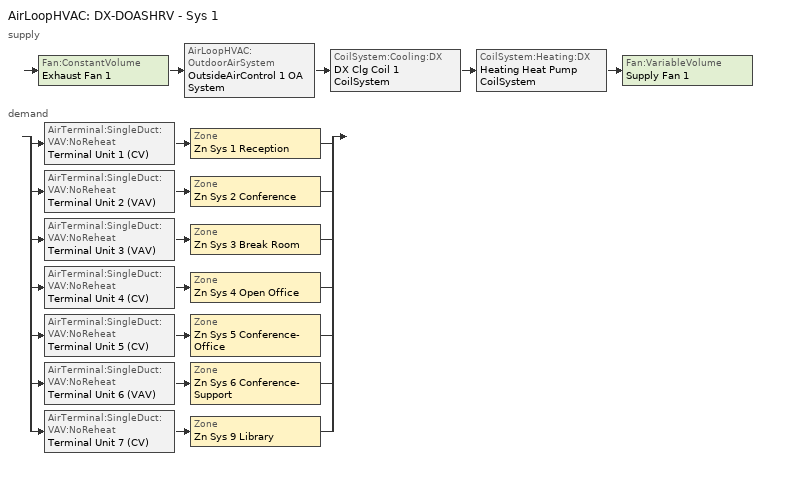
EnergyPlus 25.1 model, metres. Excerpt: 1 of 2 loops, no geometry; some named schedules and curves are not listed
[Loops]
AirLoopHVAC 'DX-DOASHRV - Sys 1'
 supply: Fan:ConstantVolume 'Exhaust Fan 1' > AirLoopHVAC:OutdoorAirSystem 'OutsideAirControl 1 OA System' > CoilSystem:Cooling:DX 'DX Clg Coil 1 CoilSystem' > CoilSystem:Heating:DX 'Heating Heat Pump CoilSystem' > Fan:VariableVolume 'Supply Fan 1'
 demand: split
  | AirTerminal:SingleDuct:VAV:NoReheat 'Terminal Unit 1 (CV)' > Zone 'Zn Sys 1 Reception'
  | AirTerminal:SingleDuct:VAV:NoReheat 'Terminal Unit 2 (VAV)' > Zone 'Zn Sys 2 Conference'
  | AirTerminal:SingleDuct:VAV:NoReheat 'Terminal Unit 3 (VAV)' > Zone 'Zn Sys 3 Break Room'
  | AirTerminal:SingleDuct:VAV:NoReheat 'Terminal Unit 4 (CV)' > Zone 'Zn Sys 4 Open Office'
  | AirTerminal:SingleDuct:VAV:NoReheat 'Terminal Unit 5 (CV)' > Zone 'Zn Sys 5 Conference-Office'
  | AirTerminal:SingleDuct:VAV:NoReheat 'Terminal Unit 6 (VAV)' > Zone 'Zn Sys 6 Conference-Support'
  | AirTerminal:SingleDuct:VAV:NoReheat 'Terminal Unit 7 (CV)' > Zone 'Zn Sys 9 Library'
[ZoneControl:Thermostat] Temperature Difference Between Cutout And Setpoint {deltaC}=0
Name | Zone or ZoneList | Control Type Schedule | Control 1
Zn Sys 1 Reception Thermostat | Zn Sys 1 Reception | Zn Sys 1 Reception Thermostat Schedule | Zn Sys 1 Reception Thermostat
Zn Sys 2 Conference Thermostat | Zn Sys 2 Conference | Zn Sys 2 Conference Thermostat Schedule | Zn Sys 2 Conference Thermostat
Zn Sys 3 Break Room Thermostat | Zn Sys 3 Break Room | Zn Sys 3 Break Room Thermostat Schedule | Zn Sys 3 Break Room Thermostat
Zn Sys 4 Open Office Thermostat | Zn Sys 4 Open Office | Zn Sys 4 Open Office Thermostat Schedule | Zn Sys 4 Open Office Thermostat
Zn Sys 5 Conference-Office Thermostat | Zn Sys 5 Conference-Office | Zn Sys 5 Conference-Office Thermostat Schedule | Zn Sys 5 Conference-Office Thermostat
Zn Sys 6 Conference-Support Thermostat | Zn Sys 6 Conference-Support | Zn Sys 6 Conference-Support Thermostat Schedule | Zn Sys 6 Conference-Support Thermostat
Zn Sys 9 Library Thermostat | Zn Sys 9 Library | Zn Sys 9 Library Thermostat Schedule | Zn Sys 9 Library Thermostat
[ThermostatSetpoint:DualSetpoint] Heating Setpoint Temperature Schedule=OfficeHtgSetpt; Cooling Setpoint Temperature Schedule=OfficeClgSetpt
Zn Sys 1 Reception Thermostat; Zn Sys 2 Conference Thermostat; Zn Sys 3 Break Room Thermostat; Zn Sys 4 Open Office Thermostat; Zn Sys 5 Conference-Office Thermostat; Zn Sys 6 Conference-Support Thermostat; Zn Sys 9 Library Thermostat
[AirTerminal:SingleDuct:VAV:NoReheat] Availability Schedule=Always On Discrete; Zone Minimum Air Flow Input Method=FixedFlowRate; Constant Minimum Air Flow Fraction=0.3
Name | Maximum Air Flow Rate {m3/s} | Fixed Minimum Air Flow Rate {m3/s} | Design Specification Outdoor Air Object
Terminal Unit 1 (CV) | 0.15573 | 0.15573
Terminal Unit 2 (VAV) | 0.197599 | 0.0657564 | Zn Sys 2 Conference Design Specification Outdoor Air
Terminal Unit 3 (VAV) | 0.278935 | 0.100121 | Zn Sys 3 Break Room Design Specification Outdoor Air
Terminal Unit 4 (CV) | 0.438141 | 0.438141
Terminal Unit 5 (CV) | 0.0571108 | 0.0571108
Terminal Unit 6 (VAV) | 0.317532 | 0.0962221 | Zn Sys 6 Conference-Support Design Specification Outdoor Air
Terminal Unit 7 (CV) | 0.128703 | 0.128703
[ZoneHVAC:TerminalUnit:VariableRefrigerantFlow] Terminal Unit Availability Schedule=AllOnHVACAvail; Cooling Outdoor Air Flow Rate {m3/s}=0; Heating Outdoor Air Flow Rate {m3/s}=0; No Load Outdoor Air Flow Rate {m3/s}=0; Supply Air Fan Operating Mode Schedule=CyclingHVACAvail; Supply Air Fan Placement=DrawThrough; Zone Terminal Unit On Parasitic Electric Energy Use {W}=2.93071; Zone Terminal Unit Off Parasitic Electric Energy Use {W}=0.586142; Rated Heating Capacity Sizing Ratio {W/W}=1; Maximum Supply Air Temperature from Supplemental Heater {C}=Autosize; Maximum Outdoor Dry-Bulb Temperature for Supplemental Heater Operation {C}=21
Name | Cooling Supply Air Flow Rate {m3/s} | No Cooling Supply Air Flow Rate {m3/s} | Heating Supply Air Flow Rate {m3/s} | No Heating Supply Air Flow Rate {m3/s} | Supply Air Fan Object | Cooling Coil Object | Heating Coil Object
CoreZn VRF Terminal 1 | 0.478083 | 0.478083 | 0.478083 | 0.478083 | CoreZnSupplyFan-1 | CoreZnCoolingCoil-1 | CoreZnHeatingCoil-1
CoreZn VRF Terminal 2 | 0.442687 | 0.221343 | 0.442687 | 0.221343 | CoreZnSupplyFan-2 | CoreZnCoolingCoil-2 | CoreZnHeatingCoil-2
CoreZn VRF Terminal 3 | 0.528109 | 0.264055 | 0.528109 | 0.264055 | CoreZnSupplyFan-3 | CoreZnCoolingCoil-3 | CoreZnHeatingCoil-3
CoreZn VRF Terminal 4 | 2.01191 | 2.01191 | 2.01191 | 2.01191 | CoreZnSupplyFan-4 | CoreZnCoolingCoil-4 | CoreZnHeatingCoil-4
CoreZn VRF Terminal 5 | 0.199634 | 0.199634 | 0.199634 | 0.199634 | CoreZnSupplyFan-5 | CoreZnCoolingCoil-5 | CoreZnHeatingCoil-5
CoreZn VRF Terminal 6 | 0.543683 | 0.271842 | 0.543683 | 0.271842 | CoreZnSupplyFan-6 | CoreZnCoolingCoil-6 | CoreZnHeatingCoil-6
CoreZn VRF Terminal 7 | 0.736238 | 0.736238 | 0.736238 | 0.736238 | CoreZnSupplyFan-7 | CoreZnCoolingCoil-7 | CoreZnHeatingCoil-7
[Coil:Cooling:DX:VariableRefrigerantFlow] Availability Schedule=Always On Discrete; Gross Rated Sensible Heat Ratio=Autosize; Cooling Capacity Ratio Modifier Function of Temperature Curve=CoilClgVRFClgQratio_fTwbTdbSI; Cooling Capacity Modifier Curve Function of Flow Fraction=CoilClgVRFClgQratio_fCFMRatioSI
Name | Gross Rated Total Cooling Capacity {W} | Rated Air Flow Rate {m3/s}
CoreZnCoolingCoil-1 | 5616.59 | 0.478083
CoreZnCoolingCoil-2 | 5787.51 | 0.442687
CoreZnCoolingCoil-3 | 5120.63 | 0.528109
CoreZnCoolingCoil-4 | 28651.6 | 2.01191
CoreZnCoolingCoil-5 | 2787.65 | 0.199634
CoreZnCoolingCoil-6 | 24461.1 | 0.543683
CoreZnCoolingCoil-7 | 10483.1 | 0.736238
[Coil:Heating:DX:VariableRefrigerantFlow] Availability Schedule=Always On Discrete; Heating Capacity Ratio Modifier Function of Temperature Curve=CoilHtgVRFHtgQratio_fTwbTdbSI; Heating Capacity Modifier Function of Flow Fraction Curve=CoilHtgVRFHtgQratio_fCFMRatioSI
Name | Gross Rated Heating Capacity {W} | Rated Air Flow Rate {m3/s}
CoreZnHeatingCoil-1 | 7920.07 | 0.478083
CoreZnHeatingCoil-2 | 7306.03 | 0.442687
CoreZnHeatingCoil-3 | 8788.53 | 0.528109
CoreZnHeatingCoil-4 | 25117 | 2.01191
CoreZnHeatingCoil-5 | 3289.17 | 0.199634
CoreZnHeatingCoil-6 | 25361 | 0.543683
CoreZnHeatingCoil-7 | 8675.23 | 0.736238
[Fan:OnOff] Availability Schedule=Always On Discrete; Motor In Airstream Fraction=1
Name | Fan Total Efficiency | Pressure Rise {Pa} | Maximum Flow Rate {m3/s} | Motor Efficiency | Fan Power Ratio Function of Speed Ratio Curve | Fan Efficiency Ratio Function of Speed Ratio Curve
CoreZnSupplyFan-1 | 0.4275 | 555.864 | 0.478083 | 0.855 | Fan On Off Power Curve | Fan On Off Efficiency Curve
CoreZnSupplyFan-2 | 0.4275 | 600.309 | 0.442687 | 0.855 | Fan On Off Power Curve 1 | Fan On Off Efficiency Curve 1
CoreZnSupplyFan-3 | 0.4275 | 317.19 | 0.528109 | 0.855 | Fan On Off Power Curve 2 | Fan On Off Efficiency Curve 2
CoreZnSupplyFan-4 | 0.4475 | 528.35 | 2.01191 | 0.895 | Fan On Off Power Curve 3 | Fan On Off Efficiency Curve 3
CoreZnSupplyFan-5 | 0.4275 | 443.727 | 0.199634 | 0.855 | Fan On Off Power Curve 4 | Fan On Off Efficiency Curve 4
CoreZnSupplyFan-6 | 0.4275 | 317.19 | 0.543683 | 0.855 | Fan On Off Power Curve 5 | Fan On Off Efficiency Curve 5
CoreZnSupplyFan-7 | 0.4325 | 481.272 | 0.736238 | 0.865 | Fan On Off Power Curve 6 | Fan On Off Efficiency Curve 6
[Zone equipment]
Zn Sys 1 Reception: Terminal Unit 1 (CV), CoreZn VRF Terminal 1
Zn Sys 2 Conference: Terminal Unit 2 (VAV), CoreZn VRF Terminal 2
Zn Sys 3 Break Room: Terminal Unit 3 (VAV), CoreZn VRF Terminal 3
Zn Sys 4 Open Office: Terminal Unit 4 (CV), CoreZn VRF Terminal 4
Zn Sys 5 Conference-Office: Terminal Unit 5 (CV), CoreZn VRF Terminal 5
Zn Sys 6 Conference-Support: Terminal Unit 6 (VAV), CoreZn VRF Terminal 6
Zn Sys 9 Library: Terminal Unit 7 (CV), CoreZn VRF Terminal 7
[Sizing:Zone] Zone Cooling Design Supply Air Temperature Input Method=TemperatureDifference; Zone Cooling Design Supply Air Temperature {C}=14; Zone Cooling Design Supply Air Temperature Difference {deltaC}=11.1111; Zone Heating Design Supply Air Temperature Input Method=TemperatureDifference; Zone Heating Design Supply Air Temperature {C}=40; Zone Heating Design Supply Air Temperature Difference {deltaC}=13.8889; Zone Cooling Design Supply Air Humidity Ratio {kgWater/kgDryAir}=0.0085; Zone Heating Design Supply Air Humidity Ratio {kgWater/kgDryAir}=0.008; Zone Heating Sizing Factor=1; Zone Cooling Sizing Factor=1; Cooling Design Air Flow Method=DesignDay; Cooling Design Air Flow Rate {m3/s}=0; Cooling Minimum Air Flow per Zone Floor Area {m3/s-m2}=0; Cooling Minimum Air Flow {m3/s}=0; Cooling Minimum Air Flow Fraction=0; Heating Design Air Flow Method=DesignDay; Heating Design Air Flow Rate {m3/s}=0; Heating Maximum Air Flow per Zone Floor Area {m3/s-m2}=0; Heating Maximum Air Flow {m3/s}=0; Heating Maximum Air Flow Fraction=0; Account for Dedicated Outdoor Air System=No; Zone Load Sizing Method=Sensible Load Only No Latent Load; Zone Latent Cooling Design Supply Air Humidity Ratio Input Method=HumidityRatioDifference; Zone Cooling Design Supply Air Humidity Ratio Difference {kgWater/kgDryAir}=0.005; Zone Latent Heating Design Supply Air Humidity Ratio Input Method=HumidityRatioDifference; Zone Humidification Design Supply Air Humidity Ratio Difference {kgWater/kgDryAir}=0.005; Type of Space Sum to Use=Coincident
Name | Design Specification Outdoor Air Object
Zn Sys 1 Reception | Zn Sys 1 Reception Design Specification Outdoor Air
Zn Sys 2 Conference | Zn Sys 2 Conference Design Specification Outdoor Air
Zn Sys 3 Break Room | Zn Sys 3 Break Room Design Specification Outdoor Air
Zn Sys 4 Open Office | Zn Sys 4 Open Office Design Specification Outdoor Air
Zn Sys 5 Conference-Office | Zn Sys 5 Conference-Office Design Specification Outdoor Air
Zn Sys 6 Conference-Support | Zn Sys 6 Conference-Support Design Specification Outdoor Air
Zn Sys 9 Library | Zn Sys 9 Library Design Specification Outdoor Air
[DesignSpecification:OutdoorAir] Outdoor Air Method=Maximum; Outdoor Air Flow per Person {m3/s-person}=0.00707921; Outdoor Air Flow per Zone Floor Area {m3/s-m2}=0.000762; Outdoor Air Flow per Zone {m3/s}=0; Outdoor Air Flow Air Changes per Hour {1/hr}=0
Zn Sys 2 Conference Design Specification Outdoor Air; Zn Sys 3 Break Room Design Specification Outdoor Air; Zn Sys 6 Conference-Support Design Specification Outdoor Air
[AirLoopHVAC]
DX-DOASHRV - Sys 1: Design Supply Air Flow Rate {m3/s}=1.58291; Design Return Air Flow Fraction of Supply Air Flow=1
[Sizing:System]
DX-DOASHRV - Sys 1: Type of Load to Size On=Sensible; Design Outdoor Air Flow Rate {m3/s}=Autosize; Central Heating Maximum System Air Flow Ratio=0.994335; Preheat Design Temperature {C}=5.68434e-14; Preheat Design Humidity Ratio {kgWater/kgDryAir}=0; Precool Design Temperature {C}=5.68434e-14; Precool Design Humidity Ratio {kgWater/kgDryAir}=0; Central Cooling Design Supply Air Temperature {C}=12.7778; Central Heating Design Supply Air Temperature {C}=20; Type of Zone Sum to Use=Coincident; 100% Outdoor Air in Cooling=No; 100% Outdoor Air in Heating=No; Central Cooling Design Supply Air Humidity Ratio {kgWater/kgDryAir}=0.0085; Central Heating Design Supply Air Humidity Ratio {kgWater/kgDryAir}=0.008; Cooling Supply Air Flow Rate Method=DesignDay; Cooling Supply Air Flow Rate {m3/s}=0; Cooling Supply Air Flow Rate Per Floor Area {m3/s-m2}=0.00996765; Cooling Fraction of Autosized Cooling Supply Air Flow Rate=1; Cooling Supply Air Flow Rate Per Unit Cooling Capacity {m3/s-W}=3.94755e-05; Heating Supply Air Flow Rate Method=DesignDay; Heating Supply Air Flow Rate {m3/s}=0; Heating Supply Air Flow Rate Per Floor Area {m3/s-m2}=0.00996765; Heating Fraction of Autosized Heating Supply Air Flow Rate=1; Heating Fraction of Autosized Cooling Supply Air Flow Rate=1; Heating Supply Air Flow Rate Per Unit Heating Capacity {m3/s-W}=3.15882e-05; System Outdoor Air Method=ZoneSum; Zone Maximum Outdoor Air Fraction=1; Cooling Design Capacity Method=CoolingDesignCapacity; Cooling Design Capacity {W}=Autosize; Cooling Design Capacity Per Floor Area {W/m2}=234.7; Fraction of Autosized Cooling Design Capacity=1; Heating Design Capacity Method=HeatingDesignCapacity; Heating Design Capacity {W}=Autosize; Heating Design Capacity Per Floor Area {W/m2}=157; Fraction of Autosized Heating Design Capacity=1; Central Cooling Capacity Control Method=OnOff; Occupant Diversity=Autosize
[Controller:OutdoorAir]
OutsideAirControl 1: Minimum Outdoor Air Flow Rate {m3/s}=1.58291; Maximum Outdoor Air Flow Rate {m3/s}=1.58291; Economizer Control Type=FixedDryBulb; Economizer Control Action Type=ModulateFlow; Economizer Maximum Limit Dry-Bulb Temperature {C}=21.6667; Economizer Maximum Limit Enthalpy {J/kg}=116300; Lockout Type=LockoutWithCompressor; Minimum Limit Type=ProportionalMinimum; Minimum Outdoor Air Schedule=Always On Discrete; Maximum Fraction of Outdoor Air Schedule=OutsideAirControl 1 Max OA Schedule; Mechanical Ventilation Controller=OutsideAirControl 1 Mech Vent Controller; High Humidity Control=No; High Humidity Outdoor Air Flow Ratio=1; Control High Indoor Humidity Based on Outdoor Humidity Ratio=Yes; Heat Recovery Bypass Control Type=BypassWhenOAFlowGreaterThanMinimum; Economizer Operation Staging=InterlockedWithMechanicalCooling
[Controller:MechanicalVentilation]
OutsideAirControl 1 Mech Vent Controller: Availability Schedule=Always On Discrete; Demand Controlled Ventilation=Yes; System Outdoor Air Method=ZoneSum; Zone or ZoneList Name 1=Zn Sys 1 Reception; Design Specification Outdoor Air Object Name 1=Zn Sys 1 Reception Design Specification Outdoor Air; Zone or ZoneList Name 2=Zn Sys 2 Conference; Design Specification Outdoor Air Object Name 2=Zn Sys 2 Conference Design Specification Outdoor Air; Zone or ZoneList Name 3=Zn Sys 3 Break Room; Design Specification Outdoor Air Object Name 3=Zn Sys 3 Break Room Design Specification Outdoor Air; Zone or ZoneList Name 4=Zn Sys 4 Open Office; Design Specification Outdoor Air Object Name 4=Zn Sys 4 Open Office Design Specification Outdoor Air; Zone or ZoneList Name 5=Zn Sys 5 Conference-Office; Design Specification Outdoor Air Object Name 5=Zn Sys 5 Conference-Office Design Specification Outdoor Air; Zone or ZoneList Name 6=Zn Sys 6 Conference-Support; Design Specification Outdoor Air Object Name 6=Zn Sys 6 Conference-Support Design Specification Outdoor Air; Zone or ZoneList Name 7=Zn Sys 9 Library; Design Specification Outdoor Air Object Name 7=Zn Sys 9 Library Design Specification Outdoor Air
[SetpointManager:MixedAir] Control Variable=Temperature
Name | Setpoint Node or NodeList
Exhaust Fan 1 Outlet Node OS Default SPM | Exhaust Fan 1 Outlet Node
OutsideAirControl 1 OA System Mixed Air Node OS Default SPM | OutsideAirControl 1 OA System Mixed Air Node
DX Clg Coil 1 Outlet Node OS Default SPM | DX Clg Coil 1 Outlet Node
Heating Heat Pump Outlet Node OS Default SPM | Heating Heat Pump Outlet Node
[CoilSystem:Cooling:DX]
DX Clg Coil 1 CoilSystem: Availability Schedule=Always On Discrete; Cooling Coil=DX Clg Coil 1
[Fan:ConstantVolume]
Exhaust Fan 1: Availability Schedule=OfficeHVACAvail; Fan Total Efficiency=0.4325; Pressure Rise {Pa}=357.575; Maximum Flow Rate {m3/s}=1.58291; Motor Efficiency=0.665385; Motor In Airstream Fraction=1
[SetpointManager:SingleZone:Reheat]
Setpoint Manager Single Zone Reheat 1: Control Variable=Temperature; Minimum Supply Air Temperature {C}=12.7778; Maximum Supply Air Temperature {C}=20; Control Zone=Zn Sys 1 Reception; Setpoint Node or NodeList=Supply Fan 1 Outlet Node
[HeatExchanger:AirToAir:SensibleAndLatent]
HeatRecovery 1: Availability Schedule=Always On Discrete; Nominal Supply Air Flow Rate {m3/s}=1.58291; Sensible Effectiveness at 100% Heating Air Flow=0.6; Latent Effectiveness at 100% Heating Air Flow=0.54; Sensible Effectiveness at 100% Cooling Air Flow=0.6; Latent Effectiveness at 100% Cooling Air Flow=0.43; Nominal Electric Power {W}=0; Supply Air Outlet Temperature Control=Yes; Heat Exchanger Type=Plate; Frost Control Type=None; Threshold Temperature {C}=1.7; Economizer Lockout=No; Sensible Effectiveness of Heating Air Flow Curve=HeatRecovery 1_SensibleHeatingEff; Latent Effectiveness of Heating Air Flow Curve=HeatRecovery 1_LatentHeatingEff; Sensible Effectiveness of Cooling Air Flow Curve=HeatRecovery 1_SensibleCoolingEff; Latent Effectiveness of Cooling Air Flow Curve=HeatRecovery 1_LatentCoolingEff
[SetpointManager:Scheduled]
HeatRecovery 1 Setpoint: Control Variable=Temperature; Schedule=HeatRecovery 1 Setpoint; Setpoint Node or NodeList=HeatRecovery 1 OA Stream Outlet Node
[Coil:Cooling:DX:TwoSpeed]
DX Clg Coil 1: Availability Schedule=Always On Discrete; High Speed Gross Rated Total Cooling Capacity {W}=47750.9; High Speed Rated Sensible Heat Ratio=Autosize; High Speed Gross Rated Cooling COP {W/W}=4.1175; High Speed Rated Air Flow Rate {m3/s}=1.58291; High Speed Rated Evaporator Fan Power Per Volume Flow Rate 2017 {W/(m3/s)}=773.3; High Speed Rated Evaporator Fan Power Per Volume Flow Rate 2023 {W/(m3/s)}=934.4; Unit Internal Static Air Pressure {Pa}=773.3; Total Cooling Capacity Function of Temperature Curve=CoilClgDXQRatio_fTwbToadbSI; Total Cooling Capacity Function of Flow Fraction Curve=CoilClgDXDblQRatio_fCFMRatio; Energy Input Ratio Function of Temperature Curve=CoilClgDXEIRRatio_fTwbToadbSI; Energy Input Ratio Function of Flow Fraction Curve=CoilClgDXDblEIRRatio_fCFMRatio; Part Load Fraction Correlation Curve=CoilClgDXEIRRatio_fQFrac; Low Speed Gross Rated Total Cooling Capacity {W}=23875.5; Low Speed Gross Rated Sensible Heat Ratio=Autosize; Low Speed Gross Rated Cooling COP {W/W}=4.1175; Low Speed Rated Air Flow Rate {m3/s}=0.791456; Low Speed Rated Evaporator Fan Power Per Volume Flow Rate 2017 {W/(m3/s)}=773.3; Low Speed Rated Evaporator Fan Power Per Volume Flow Rate 2023 {W/(m3/s)}=934.4; Low Speed Total Cooling Capacity Function of Temperature Curve=CoilClgDXQRatio_fTwbToadbSI 1; Low Speed Energy Input Ratio Function of Temperature Curve=CoilClgDXEIRRatio_fTwbToadbSI 1; Condenser Type=AirCooled; Minimum Outdoor Dry-Bulb Temperature for Compressor Operation {C}=-25; High Speed Evaporative Condenser Effectiveness=0.9; High Speed Evaporative Condenser Air Flow Rate {m3/s}=Autosize; High Speed Evaporative Condenser Pump Rated Power Consumption {W}=Autosize; Low Speed Evaporative Condenser Effectiveness=0.9; Low Speed Evaporative Condenser Air Flow Rate {m3/s}=Autosize; Low Speed Evaporative Condenser Pump Rated Power Consumption {W}=Autosize; Basin Heater Capacity {W/K}=0; Basin Heater Setpoint Temperature {C}=2
[CoilSystem:Heating:DX]
Heating Heat Pump CoilSystem: Availability Schedule=Always On Discrete; Heating Coil=Heating Heat Pump
[Coil:Heating:DX:SingleSpeed]
Heating Heat Pump: Availability Schedule=Always On Discrete; Gross Rated Heating Capacity {W}=33186.2; Gross Rated Heating COP {W/W}=4.41147; Rated Air Flow Rate {m3/s}=1.58291; Rated Supply Fan Power Per Volume Flow Rate 2017 {W/(m3/s)}=773.3; Rated Supply Fan Power Per Volume Flow Rate 2023 {W/(m3/s)}=934.4; Heating Capacity Function of Temperature Curve=CoilHtgHPQRatio_fToadbSI; Heating Capacity Function of Flow Fraction Curve=CoilHtgHPQRatio_fCFMRatio; Energy Input Ratio Function of Temperature Curve=CoilHtgHPEIRRatio_fToadbSI; Energy Input Ratio Function of Flow Fraction Curve=CoilHtgHPEIRRatio_fCFMRatio; Part Load Fraction Correlation Curve=CoilHtgHPEIRRatio_fQFrac; Defrost Energy Input Ratio Function of Temperature Curve=Heating Heat Pump Defrost Curve; Minimum Outdoor Dry-Bulb Temperature for Compressor Operation {C}=-8.33333; Maximum Outdoor Dry-Bulb Temperature for Defrost Operation {C}=4.44444; Crankcase Heater Capacity {W}=130.136; Maximum Outdoor Dry-Bulb Temperature for Crankcase Heater Operation {C}=10; Defrost Strategy=ReverseCycle; Defrost Control=Timed; Defrost Time Period Fraction=0.058333; Resistive Defrost Heater Capacity {W}=2000
[Fan:VariableVolume]
Supply Fan 1: Availability Schedule=OfficeHVACAvail; Fan Total Efficiency=0.4325; Pressure Rise {Pa}=560.201; Maximum Flow Rate {m3/s}=1.58291; Fan Power Minimum Flow Rate Input Method=FixedFlowRate; Fan Power Minimum Flow Fraction=0; Fan Power Minimum Air Flow Rate {m3/s}=1.57394; Motor Efficiency=0.665385; Motor In Airstream Fraction=1; Fan Power Coefficient 1=0.04076; Fan Power Coefficient 2=0.088045; Fan Power Coefficient 3=-0.072926; Fan Power Coefficient 4=0.94374; Fan Power Coefficient 5=0
[AirConditioner:VariableRefrigerantFlow]
VRFSystem: Availability Schedule=On; Gross Rated Total Cooling Capacity {W}=97844.4; Gross Rated Cooling COP {W/W}=5.79956; Minimum Condenser Inlet Node Temperature in Cooling Mode {C}=-10; Maximum Condenser Inlet Node Temperature in Cooling Mode {C}=50; Cooling Capacity Ratio Modifier Function of Low Temperature Curve=EPDef-VRFSysClgQRatio_fTwbToadbLowSI; Cooling Capacity Ratio Boundary Curve=EPDef-VRFSysClgCapBdry_fTwbSI; Cooling Capacity Ratio Modifier Function of High Temperature Curve=EPDef-VRFSysClgQRatio_fTwbToadbHiSI; Cooling Energy Input Ratio Modifier Function of Low Temperature Curve=EPDef-VRFSysClgEIRRatio_fTwbToadbLowSI; Cooling Energy Input Ratio Boundary Curve=EPDef-VRFSysClgEIRBdry_fTwbSI; Cooling Energy Input Ratio Modifier Function of High Temperature Curve=EPDef-VRFSysClgEIRRatio_fTwbToadbHiSI; Cooling Energy Input Ratio Modifier Function of Low Part-Load Ratio Curve=EPDef-VRFSysClgEIRRatio_fPLRLowSI; Cooling Energy Input Ratio Modifier Function of High Part-Load Ratio Curve=EPDef-VRFSysClgEIRRatio_fPLRHiSI; Cooling Combination Ratio Correction Factor Curve=EPDef-VRFSysClgQRatio_fCombRat; Cooling Part-Load Fraction Correlation Curve=EPDef-VRFSysClgEIRRatio_fCycRatSI; Gross Rated Heating Capacity {W}=51621.8; Rated Heating Capacity Sizing Ratio {W/W}=1; Gross Rated Heating COP {W/W}=5.61337; Minimum Condenser Inlet Node Temperature in Heating Mode {C}=-25; Maximum Condenser Inlet Node Temperature in Heating Mode {C}=21.1111; Heating Capacity Ratio Modifier Function of Low Temperature Curve=EPDef-VRFSysHtgQRatio_fTdbToadbLowSI; Heating Capacity Ratio Boundary Curve=EPDef-VRFSysHtgCapBdry_fTdbSI; Heating Capacity Ratio Modifier Function of High Temperature Curve=EPDef-VRFSysHtgQRatio_fTdbToadbHiSI; Heating Energy Input Ratio Modifier Function of Low Temperature Curve=EPDef-VRFSysHtgEIRRatio_fTdbToadbLowSI; Heating Energy Input Ratio Boundary Curve=EPDef-VRFSysHtgEIRBdry_fTdbSI; Heating Energy Input Ratio Modifier Function of High Temperature Curve=EPDef-VRFSysHtgEIRRatio_fTdbToadbHiSI; Heating Performance Curve Outdoor Temperature Type=DryBulbTemperature; Heating Energy Input Ratio Modifier Function of Low Part-Load Ratio Curve=EPDef-VRFSysHtgEIRRatio_fPLRLowSI; Heating Energy Input Ratio Modifier Function of High Part-Load Ratio Curve=EPDef-VRFSysHtgEIRRatio_fPLRHiSI; Heating Combination Ratio Correction Factor Curve=EPDef-VRFSysHtgQRatio_fCombRat; Heating Part-Load Fraction Correlation Curve=EPDef-VRFSysHtgEIRRatio_fCycRatSI; Minimum Heat Pump Part-Load Ratio=0.25; Master Thermostat Priority Control Type=LoadPriority; Zone Terminal Unit List=VRFSystem Terminal List; Heat Pump Waste Heat Recovery=Yes; Equivalent Piping Length used for Piping Correction Factor in Cooling Mode {m}=91.44; Vertical Height used for Piping Correction Factor {m}=9.144; Piping Correction Factor for Length in Cooling Mode Curve=EPDef-VRFSysClgPipeLoss_fLenRatioSI; Piping Correction Factor for Height in Cooling Mode Coefficient {1/m}=-0.000630938; Equivalent Piping Length used for Piping Correction Factor in Heating Mode {m}=91.44; Piping Correction Factor for Length in Heating Mode Curve=EPDef-VRFSysHtgPipeLoss_fLenRatioSI; Piping Correction Factor for Height in Heating Mode Coefficient {1/m}=-0.000630938; Crankcase Heater Power per Compressor {W}=15; Number of Compressors=1; Ratio of Compressor Size to Total Compressor Capacity {W/W}=0.33; Maximum Outdoor Dry-Bulb Temperature for Crankcase Heater {C}=10; Defrost Strategy=ReverseCycle; Defrost Control=OnDemand; Defrost Energy Input Ratio Modifier Function of Temperature Curve=VRFSysDefEIRRatio_fToadbTwbSI; Defrost Time Period Fraction=0.058333; Resistive Defrost Heater Capacity {W}=1e-07; Maximum Outdoor Dry-bulb Temperature for Defrost Operation {C}=4.44444; Condenser Type=AirCooled; Water Condenser Volume Flow Rate {m3/s}=Autosize; Evaporative Condenser Effectiveness=0.9; Evaporative Condenser Air Flow Rate {m3/s}=Autosize; Evaporative Condenser Pump Rated Power Consumption {W}=Autosize; Basin Heater Capacity {W/K}=0; Basin Heater Setpoint Temperature {C}=2; Fuel Type=Electricity; Minimum Condenser Inlet Node Temperature in Heat Recovery Mode {C}=-10; Maximum Condenser Inlet Node Temperature in Heat Recovery Mode {C}=21.1111; Heat Recovery Cooling Capacity Modifier Curve=VRFSysHtRcvryClgQRatio_fTwbToadbSI; Initial Heat Recovery Cooling Capacity Fraction {W/W}=0.5; Heat Recovery Cooling Capacity Time Constant {hr}=0.083; Heat Recovery Cooling Energy Modifier Curve=VRFSysHtRcvryClgEIRRatio_fTwbToadbSI; Initial Heat Recovery Cooling Energy Fraction {W/W}=1; Heat Recovery Cooling Energy Time Constant {hr}=0.083; Heat Recovery Heating Capacity Modifier Curve=VRFSysHtRcvryHtgQRatio_fTdbToadbSI; Initial Heat Recovery Heating Capacity Fraction {W/W}=0.5; Heat Recovery Heating Capacity Time Constant {hr}=0.083; Heat Recovery Heating Energy Modifier Curve=VRFSysHtRcvryHtgEIRRatio_fTdbToadbSI; Initial Heat Recovery Heating Energy Fraction {W/W}=1; Heat Recovery Heating Energy Time Constant {hr}=0.083
[ZoneTerminalUnitList]
VRFSystem Terminal List: Zone Terminal Unit Name 1=CoreZn VRF Terminal 1; Zone Terminal Unit Name 2=CoreZn VRF Terminal 2; Zone Terminal Unit Name 3=CoreZn VRF Terminal 3; Zone Terminal Unit Name 4=CoreZn VRF Terminal 4; Zone Terminal Unit Name 5=CoreZn VRF Terminal 5; Zone Terminal Unit Name 6=CoreZn VRF Terminal 6; Zone Terminal Unit Name 7=CoreZn VRF Terminal 7
